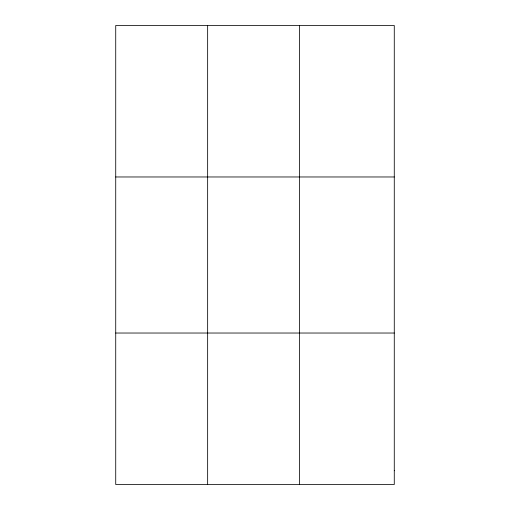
<?xml version="1.0" encoding="UTF-8"?>
<svg xmlns="http://www.w3.org/2000/svg" width="510" height="510" viewBox="0 0 510 510"><rect width="100%" height="100%" fill="white"/><g stroke="black" fill="none" stroke-linecap="round" stroke-linejoin="round"><path stroke-width="0.76" d="M207.647 25.5L207.647 484.5M299.568 25.5L299.568 484.5M115.725 176.97L394.275 176.97M115.725 333.03L394.275 333.03M394.275 470.73L394.275 484.5L115.725 484.5L115.725 25.5L394.275 25.5L394.275 470.73"/></g></svg>
